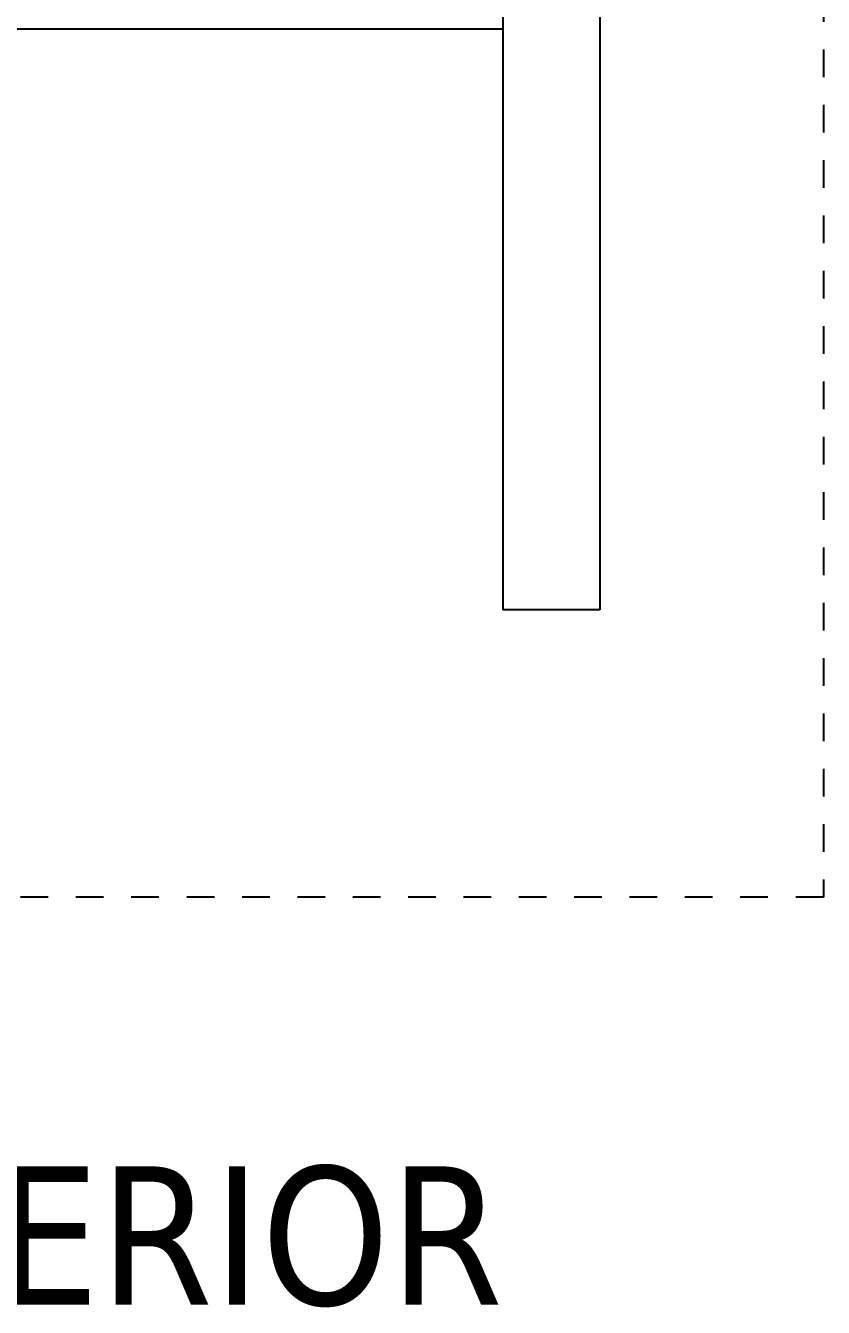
# Model space of a CAD drawing. Extents: x 152 to 700, y -120 to 84.
# Drawn here: x 228.765 to 231.647, y 12.631 to 17.264 of the extents above; entities that cross this region are included whole.
import ezdxf

# ---------------------------------------------------------------- set-up
doc = ezdxf.new("R2010")
doc.units = 0
doc.header["$LTSCALE"] = 0.03
doc.linetypes.add('DASHDOT', pattern=[25.4, 12.7, -6.35, 0, -6.35])
doc.layers.get('0').update_dxf_attribs({"linetype": 'CONTINUOUS'})
for name, color, linetype in [('EJES', 8, 'DASHDOT'), ('MUEBLES', 8, 'CONTINUOUS'), ('TEXTOS', 7, 'CONTINUOUS')]:
    doc.layers.add(name, color=color, linetype=linetype)
doc.styles.add('COTAS', font='tahoma.ttf', dxfattribs={"height": 0.1})

msp = doc.modelspace()

# ---------------------------------------------------------------- linework, layer by layer
at = {"ltscale": 0.03}
msp.add_line((228.6892, 17.2528), (230.4892, 17.2528), dxfattribs=at)
at = {"layer": 'EJES', "ltscale": 0.03}
for p, q in [((231.6467, 17.7778), (231.6467, 14.1138)), ((231.6467, 14.1138), (227.9554, 14.1138))]:
    msp.add_line(p, q, dxfattribs=at)
at = {"layer": 'MUEBLES', "ltscale": 0.03}
for p, q in [((230.8392, 17.8528), (230.8392, 15.1528)), ((230.4892, 17.7778), (230.4892, 15.1528)), ((230.8392, 15.1528), (230.4892, 15.1528))]:
    msp.add_line(p, q, dxfattribs=at)

# ---------------------------------------------------------------- texts
at = {"layer": 'TEXTOS', "ltscale": 0.03, "style": 'COTAS'}
msp.add_text('PAV.SUPERIOR', height=0.5, dxfattribs=at).set_placement((226.1473, 12.6405))

doc.saveas('drawing.dxf')
